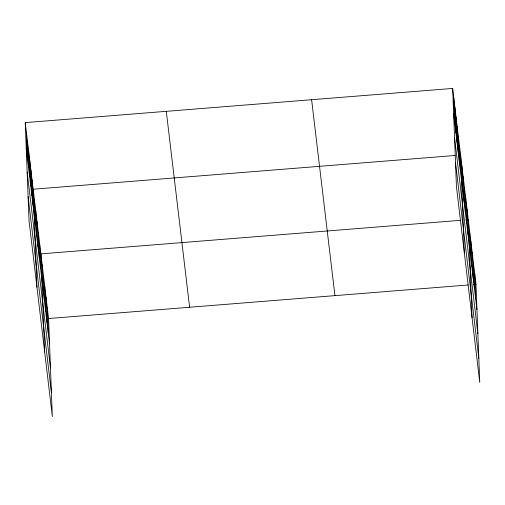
<?xml version="1.0" encoding="UTF-8"?>
<svg xmlns="http://www.w3.org/2000/svg" width="505" height="505" viewBox="0 0 505 505"><rect width="100%" height="100%" fill="white"/><g stroke="black" fill="none" stroke-linecap="round" stroke-linejoin="round"><path stroke-width="0.76" d="M25.25 122.614L48.581 318.529L52.343 416.562L29.019 220.641L25.25 122.614L452.657 88.438L475.981 284.359L479.75 382.386L456.419 186.471L452.657 88.438M455.1 155.489L33.185 189.224L36.947 287.25M458.237 155.243L460.585 155.054L464.354 253.081M460.453 220.332L40.88 253.876L44.648 351.903M465.932 219.896L468.286 219.707L472.049 317.733M48.581 318.529L468.148 284.984M473.633 284.549L475.981 284.359M453.629 113.821L476.96 309.742M454.55 137.796L477.881 333.717M455.497 162.496L478.828 358.417M311.61 99.719L334.941 295.64M166.296 111.334L189.621 307.255M26.222 147.997L49.553 343.911M27.144 171.965L50.475 367.886M28.097 196.666L51.422 392.587M474.7 273.584L475.678 298.966M473.419 262.808L474.391 288.191M472.137 252.033L473.109 277.415M470.849 241.257L471.828 266.64M469.568 230.482L470.546 255.865M467.005 208.931L467.977 234.314M465.717 198.156L466.696 223.538M464.436 187.38L465.414 212.763M463.154 176.605L464.127 201.987M461.873 165.829L462.845 191.212M459.455 145.535L460.427 170.917M458.319 136.022L459.298 161.404M457.189 126.502L458.161 151.885M456.053 116.99L457.031 142.372M454.923 107.47L455.895 132.853M453.787 97.957L454.765 123.34M47.293 307.753L48.272 333.136M46.012 296.978L46.99 322.36M44.73 286.202L45.703 311.585M43.449 275.427L44.421 300.81M42.161 264.652L43.14 290.034M39.598 243.101L40.57 268.483M38.317 232.325L39.289 257.708M37.029 221.55L38.008 246.932M35.748 210.774L36.726 236.157M34.466 199.999L35.438 225.382M32.049 179.711L33.027 205.093M30.919 170.191L31.891 195.574M29.782 160.678L30.754 186.061M28.652 151.159L29.625 176.542M27.516 141.646L28.488 167.029M26.386 132.127L27.358 157.51"/></g></svg>
